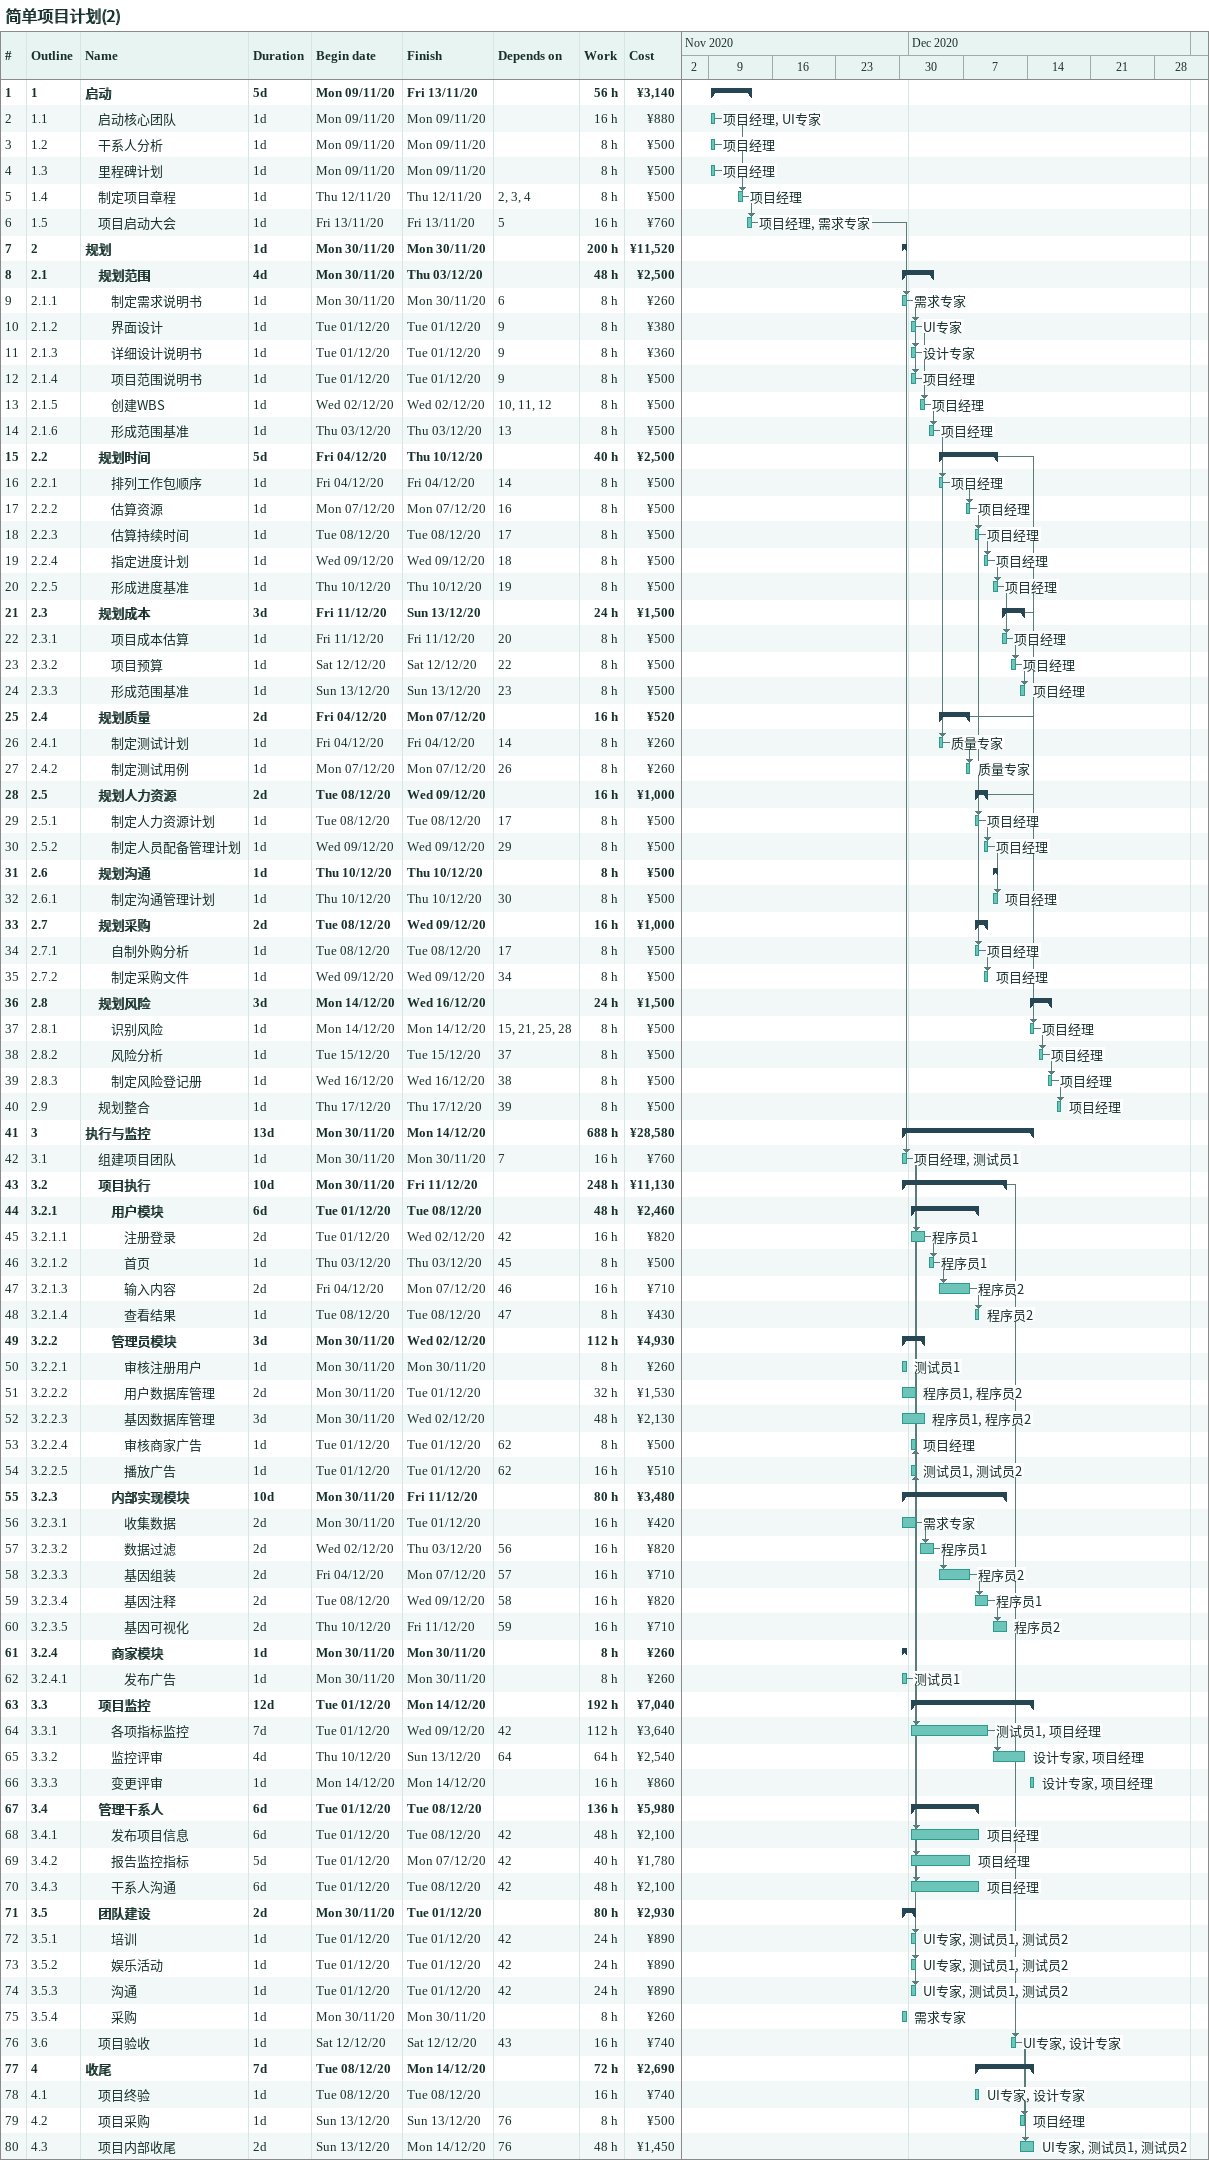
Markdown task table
简单项目计划(2)

| ID | WBS | Task | Duration | Start | Finish | Predecessors | Resources | Work (h) | Cost (¥) |
|---|---|---|---|---|---|---|---|---|---|
| 1 | 1 | **启动** | 5d | 2020-11-09 | 2020-11-13 |  |  | 56 | 3140 |
| 2 | 1.1 | 启动核心团队 | 1d | 2020-11-09 | 2020-11-09 |  | 项目经理, UI专家 | 16 | 880 |
| 3 | 1.2 | 干系人分析 | 1d | 2020-11-09 | 2020-11-09 |  | 项目经理 | 8 | 500 |
| 4 | 1.3 | 里程碑计划 | 1d | 2020-11-09 | 2020-11-09 |  | 项目经理 | 8 | 500 |
| 5 | 1.4 | 制定项目章程 | 1d | 2020-11-12 | 2020-11-12 | 2, 3, 4 | 项目经理 | 8 | 500 |
| 6 | 1.5 | 项目启动大会 | 1d | 2020-11-13 | 2020-11-13 | 5 | 项目经理, 需求专家 | 16 | 760 |
| 7 | 2 | **规划** | 1d | 2020-11-30 | 2020-11-30 |  |  | 200 | 11520 |
| 8 | 2.1 | **规划范围** | 4d | 2020-11-30 | 2020-12-03 |  |  | 48 | 2500 |
| 9 | 2.1.1 | 制定需求说明书 | 1d | 2020-11-30 | 2020-11-30 | 6 | 需求专家 | 8 | 260 |
| 10 | 2.1.2 | 界面设计 | 1d | 2020-12-01 | 2020-12-01 | 9 | UI专家 | 8 | 380 |
| 11 | 2.1.3 | 详细设计说明书 | 1d | 2020-12-01 | 2020-12-01 | 9 | 设计专家 | 8 | 360 |
| 12 | 2.1.4 | 项目范围说明书 | 1d | 2020-12-01 | 2020-12-01 | 9 | 项目经理 | 8 | 500 |
| 13 | 2.1.5 | 创建WBS | 1d | 2020-12-02 | 2020-12-02 | 10, 11, 12 | 项目经理 | 8 | 500 |
| 14 | 2.1.6 | 形成范围基准 | 1d | 2020-12-03 | 2020-12-03 | 13 | 项目经理 | 8 | 500 |
| 15 | 2.2 | **规划时间** | 5d | 2020-12-04 | 2020-12-10 |  |  | 40 | 2500 |
| 16 | 2.2.1 | 排列工作包顺序 | 1d | 2020-12-04 | 2020-12-04 | 14 | 项目经理 | 8 | 500 |
| 17 | 2.2.2 | 估算资源 | 1d | 2020-12-07 | 2020-12-07 | 16 | 项目经理 | 8 | 500 |
| 18 | 2.2.3 | 估算持续时间 | 1d | 2020-12-08 | 2020-12-08 | 17 | 项目经理 | 8 | 500 |
| 19 | 2.2.4 | 指定进度计划 | 1d | 2020-12-09 | 2020-12-09 | 18 | 项目经理 | 8 | 500 |
| 20 | 2.2.5 | 形成进度基准 | 1d | 2020-12-10 | 2020-12-10 | 19 | 项目经理 | 8 | 500 |
| 21 | 2.3 | **规划成本** | 3d | 2020-12-11 | 2020-12-13 |  |  | 24 | 1500 |
| 22 | 2.3.1 | 项目成本估算 | 1d | 2020-12-11 | 2020-12-11 | 20 | 项目经理 | 8 | 500 |
| 23 | 2.3.2 | 项目预算 | 1d | 2020-12-12 | 2020-12-12 | 22 | 项目经理 | 8 | 500 |
| 24 | 2.3.3 | 形成范围基准 | 1d | 2020-12-13 | 2020-12-13 | 23 | 项目经理 | 8 | 500 |
| 25 | 2.4 | **规划质量** | 2d | 2020-12-04 | 2020-12-07 |  |  | 16 | 520 |
| 26 | 2.4.1 | 制定测试计划 | 1d | 2020-12-04 | 2020-12-04 | 14 | 质量专家 | 8 | 260 |
| 27 | 2.4.2 | 制定测试用例 | 1d | 2020-12-07 | 2020-12-07 | 26 | 质量专家 | 8 | 260 |
| 28 | 2.5 | **规划人力资源** | 2d | 2020-12-08 | 2020-12-09 |  |  | 16 | 1000 |
| 29 | 2.5.1 | 制定人力资源计划 | 1d | 2020-12-08 | 2020-12-08 | 17 | 项目经理 | 8 | 500 |
| 30 | 2.5.2 | 制定人员配备管理计划 | 1d | 2020-12-09 | 2020-12-09 | 29 | 项目经理 | 8 | 500 |
| 31 | 2.6 | **规划沟通** | 1d | 2020-12-10 | 2020-12-10 |  |  | 8 | 500 |
| 32 | 2.6.1 | 制定沟通管理计划 | 1d | 2020-12-10 | 2020-12-10 | 30 | 项目经理 | 8 | 500 |
| 33 | 2.7 | **规划采购** | 2d | 2020-12-08 | 2020-12-09 |  |  | 16 | 1000 |
| 34 | 2.7.1 | 自制外购分析 | 1d | 2020-12-08 | 2020-12-08 | 17 | 项目经理 | 8 | 500 |
| 35 | 2.7.2 | 制定采购文件 | 1d | 2020-12-09 | 2020-12-09 | 34 | 项目经理 | 8 | 500 |
| 36 | 2.8 | **规划风险** | 3d | 2020-12-14 | 2020-12-16 |  |  | 24 | 1500 |
| 37 | 2.8.1 | 识别风险 | 1d | 2020-12-14 | 2020-12-14 | 15, 21, 25, 28 | 项目经理 | 8 | 500 |
| 38 | 2.8.2 | 风险分析 | 1d | 2020-12-15 | 2020-12-15 | 37 | 项目经理 | 8 | 500 |
| 39 | 2.8.3 | 制定风险登记册 | 1d | 2020-12-16 | 2020-12-16 | 38 | 项目经理 | 8 | 500 |
| 40 | 2.9 | 规划整合 | 1d | 2020-12-17 | 2020-12-17 | 39 | 项目经理 | 8 | 500 |
| 41 | 3 | **执行与监控** | 13d | 2020-11-30 | 2020-12-14 |  |  | 688 | 28580 |
| 42 | 3.1 | 组建项目团队 | 1d | 2020-11-30 | 2020-11-30 | 7 | 项目经理, 测试员1 | 16 | 760 |
| 43 | 3.2 | **项目执行** | 10d | 2020-11-30 | 2020-12-11 |  |  | 248 | 11130 |
| 44 | 3.2.1 | **用户模块** | 6d | 2020-12-01 | 2020-12-08 |  |  | 48 | 2460 |
| 45 | 3.2.1.1 | 注册登录 | 2d | 2020-12-01 | 2020-12-02 | 42 | 程序员1 | 16 | 820 |
| 46 | 3.2.1.2 | 首页 | 1d | 2020-12-03 | 2020-12-03 | 45 | 程序员1 | 8 | 500 |
| 47 | 3.2.1.3 | 输入内容 | 2d | 2020-12-04 | 2020-12-07 | 46 | 程序员2 | 16 | 710 |
| 48 | 3.2.1.4 | 查看结果 | 1d | 2020-12-08 | 2020-12-08 | 47 | 程序员2 | 8 | 430 |
| 49 | 3.2.2 | **管理员模块** | 3d | 2020-11-30 | 2020-12-02 |  |  | 112 | 4930 |
| 50 | 3.2.2.1 | 审核注册用户 | 1d | 2020-11-30 | 2020-11-30 |  | 测试员1 | 8 | 260 |
| 51 | 3.2.2.2 | 用户数据库管理 | 2d | 2020-11-30 | 2020-12-01 |  | 程序员1, 程序员2 | 32 | 1530 |
| 52 | 3.2.2.3 | 基因数据库管理 | 3d | 2020-11-30 | 2020-12-02 |  | 程序员1, 程序员2 | 48 | 2130 |
| 53 | 3.2.2.4 | 审核商家广告 | 1d | 2020-12-01 | 2020-12-01 | 62 | 项目经理 | 8 | 500 |
| 54 | 3.2.2.5 | 播放广告 | 1d | 2020-12-01 | 2020-12-01 | 62 | 测试员1, 测试员2 | 16 | 510 |
| 55 | 3.2.3 | **内部实现模块** | 10d | 2020-11-30 | 2020-12-11 |  |  | 80 | 3480 |
| 56 | 3.2.3.1 | 收集数据 | 2d | 2020-11-30 | 2020-12-01 |  | 需求专家 | 16 | 420 |
| 57 | 3.2.3.2 | 数据过滤 | 2d | 2020-12-02 | 2020-12-03 | 56 | 程序员1 | 16 | 820 |
| 58 | 3.2.3.3 | 基因组装 | 2d | 2020-12-04 | 2020-12-07 | 57 | 程序员2 | 16 | 710 |
| 59 | 3.2.3.4 | 基因注释 | 2d | 2020-12-08 | 2020-12-09 | 58 | 程序员1 | 16 | 820 |
| 60 | 3.2.3.5 | 基因可视化 | 2d | 2020-12-10 | 2020-12-11 | 59 | 程序员2 | 16 | 710 |
| 61 | 3.2.4 | **商家模块** | 1d | 2020-11-30 | 2020-11-30 |  |  | 8 | 260 |
| 62 | 3.2.4.1 | 发布广告 | 1d | 2020-11-30 | 2020-11-30 |  | 测试员1 | 8 | 260 |
| 63 | 3.3 | **项目监控** | 12d | 2020-12-01 | 2020-12-14 |  |  | 192 | 7040 |
| 64 | 3.3.1 | 各项指标监控 | 7d | 2020-12-01 | 2020-12-09 | 42 | 测试员1, 项目经理 | 112 | 3640 |
| 65 | 3.3.2 | 监控评审 | 4d | 2020-12-10 | 2020-12-13 | 64 | 设计专家, 项目经理 | 64 | 2540 |
| 66 | 3.3.3 | 变更评审 | 1d | 2020-12-14 | 2020-12-14 |  | 设计专家, 项目经理 | 16 | 860 |
| 67 | 3.4 | **管理干系人** | 6d | 2020-12-01 | 2020-12-08 |  |  | 136 | 5980 |
| 68 | 3.4.1 | 发布项目信息 | 6d | 2020-12-01 | 2020-12-08 | 42 | 项目经理 | 48 | 2100 |
| 69 | 3.4.2 | 报告监控指标 | 5d | 2020-12-01 | 2020-12-07 | 42 | 项目经理 | 40 | 1780 |
| 70 | 3.4.3 | 干系人沟通 | 6d | 2020-12-01 | 2020-12-08 | 42 | 项目经理 | 48 | 2100 |
| 71 | 3.5 | **团队建设** | 2d | 2020-11-30 | 2020-12-01 |  |  | 80 | 2930 |
| 72 | 3.5.1 | 培训 | 1d | 2020-12-01 | 2020-12-01 | 42 | UI专家, 测试员1, 测试员2 | 24 | 890 |
| 73 | 3.5.2 | 娱乐活动 | 1d | 2020-12-01 | 2020-12-01 | 42 | UI专家, 测试员1, 测试员2 | 24 | 890 |
| 74 | 3.5.3 | 沟通 | 1d | 2020-12-01 | 2020-12-01 | 42 | UI专家, 测试员1, 测试员2 | 24 | 890 |
| 75 | 3.5.4 | 采购 | 1d | 2020-11-30 | 2020-11-30 |  | 需求专家 | 8 | 260 |
| 76 | 3.6 | 项目验收 | 1d | 2020-12-12 | 2020-12-12 | 43 | UI专家, 设计专家 | 16 | 740 |
| 77 | 4 | **收尾** | 7d | 2020-12-08 | 2020-12-14 |  |  | 72 | 2690 |
| 78 | 4.1 | 项目终验 | 1d | 2020-12-08 | 2020-12-08 |  | UI专家, 设计专家 | 16 | 740 |
| 79 | 4.2 | 项目采购 | 1d | 2020-12-13 | 2020-12-13 | 76 | 项目经理 | 8 | 500 |
| 80 | 4.3 | 项目内部收尾 | 2d | 2020-12-13 | 2020-12-14 | 76 | UI专家, 测试员1, 测试员2 | 48 | 1450 |
